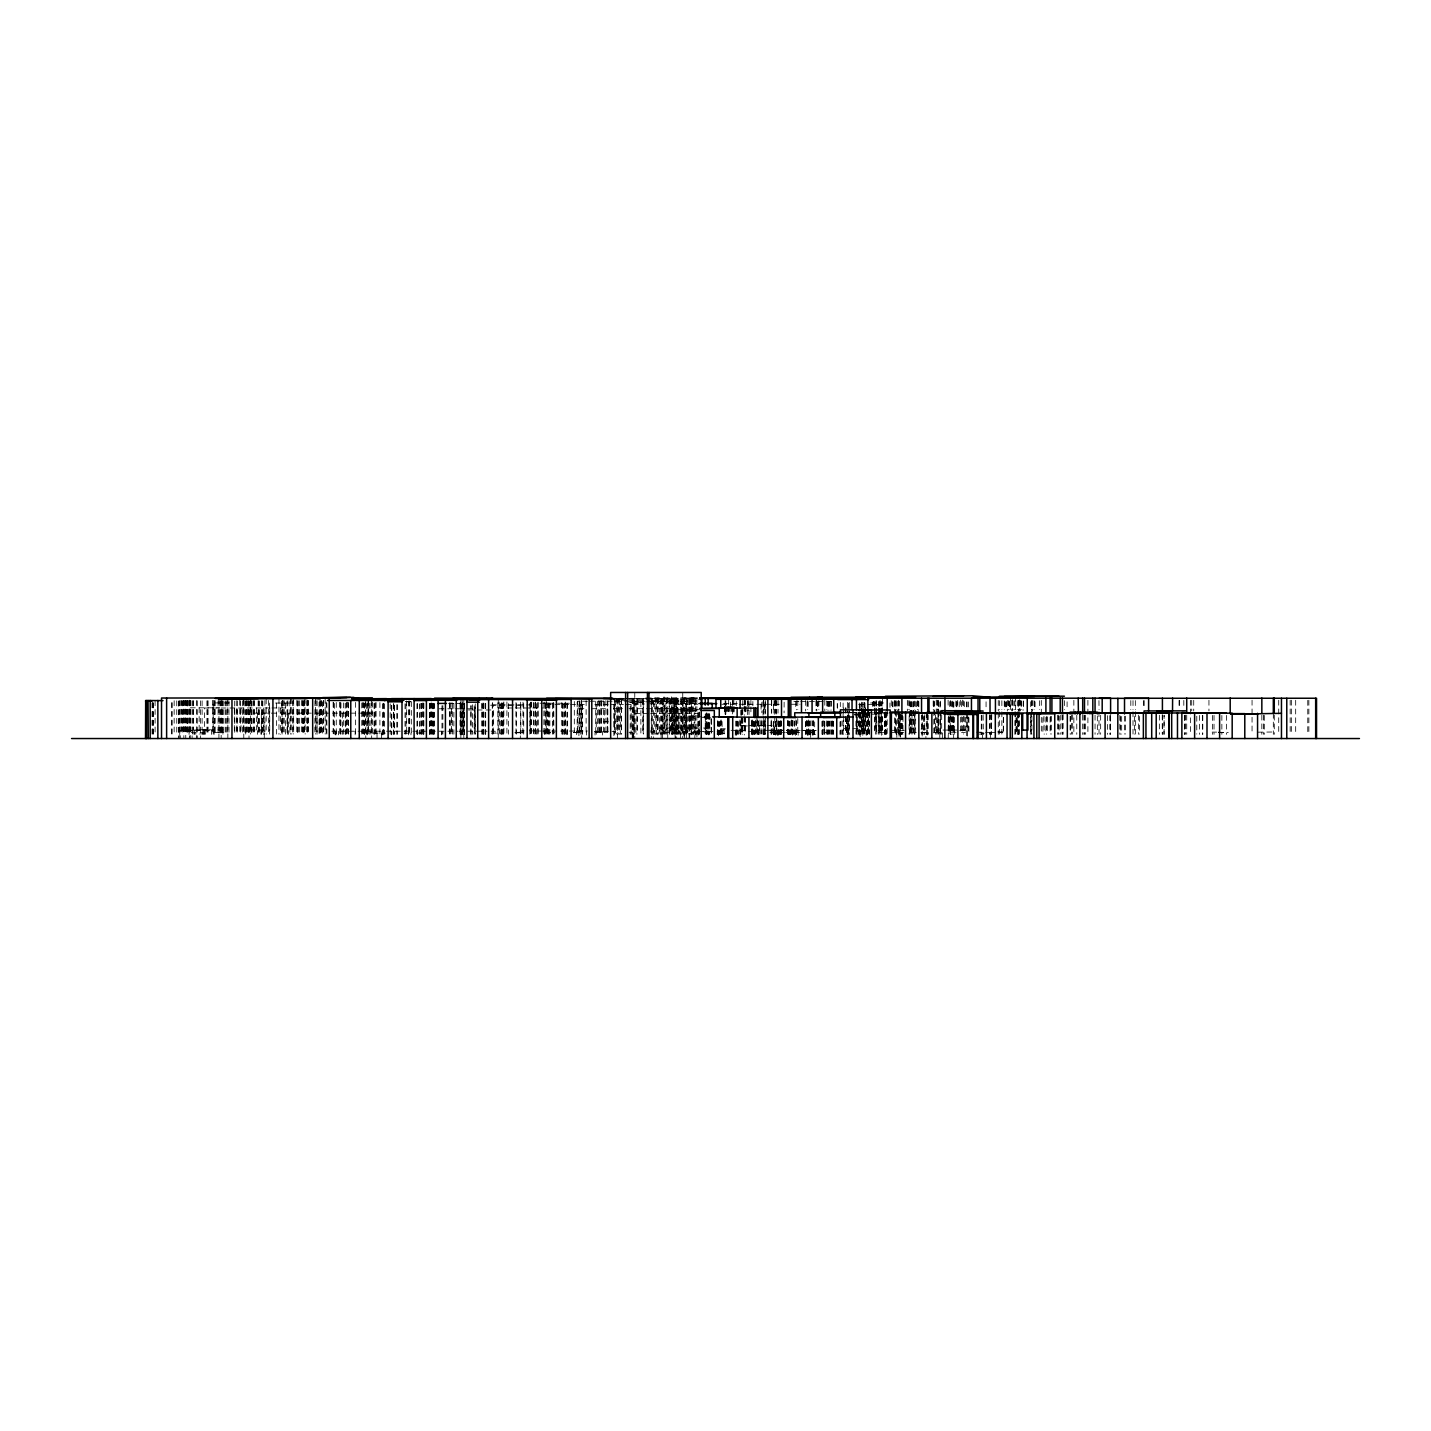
<?xml version="1.0" encoding="UTF-8"?>
<svg xmlns="http://www.w3.org/2000/svg" width="1431" height="1431" viewBox="0 0 1431 1431"><rect width="100%" height="100%" fill="white"/><g stroke="black" fill="none" stroke-linecap="round" stroke-linejoin="round"><path stroke-width="0.75" stroke-dasharray="5 3.75" d="M645.721 697.97L698.113 697.773M610.661 698.31L622.431 698.31M630.391 698.31L634.774 698.31M697.809 698.06L681.782 698.06L681.782 734.282M627.851 698.543L617.906 698.543L617.816 734.353M629.765 698.489L701.548 698.561M612.504 698.704L623.594 698.704M625.651 698.704L673.375 698.686M622.879 699.204L612.647 699.204L626.42 699.312M628.656 699.222L700.296 699.419M627.404 700.671L614.149 700.671L614.275 734.085M629.586 700.671L649.298 700.671M651.481 700.671L664.628 700.671L664.628 734.121M647.706 700.993L697.147 700.993M587.622 701.226L577.48 701.226L577.48 734.157M589.644 701.226L644.701 701.226M651.051 701.226L674.716 701.226M405.456 701.566L412.003 701.566M405.849 701.816L410.786 701.816M643.485 701.798L630.212 701.798L630.212 734.228M645.703 701.798L689.134 701.727M793.883 701.619L800.018 701.619M800.716 701.619L830.946 701.619M629.479 702.478L644.844 702.478M229.461 702.925L213.183 702.925L213.183 734.157M275.575 703.068L293.194 703.068M648.78 703.015L677.614 703.015M870.567 702.961L883.517 702.961M540.024 703.229L569.323 703.229M680.637 703.372L699.294 703.372M448.529 703.426L454.79 703.426M455.827 703.426L464.413 703.426L464.628 734.3M691.638 703.623L699.312 703.623M723.567 703.641L737.967 703.641M633.861 703.98L644.505 703.98M650.497 703.98L665.844 703.98M676.684 704.267L698.006 704.267M721.725 704.267L754.638 704.267M756.838 704.267L781.863 704.267M791.11 704.267L800.018 704.267M546.284 704.446L569.359 704.446M570.558 704.446L586.352 704.446M594.849 704.446L608.103 704.446M610.304 704.446L623.469 704.446M625.651 704.446L636.92 704.446M858.654 704.589L865.898 704.589M867.955 704.589L882.372 704.589M531.527 704.911L493.212 704.911L493.212 734.336M490.511 705.197L520.812 705.197M190.269 707.808L219.676 707.808M269.797 707.951L204.508 708.023L204.508 734.192M271.962 707.951L287.076 707.951M498.238 707.987L513.139 707.987M515.267 707.987L547.429 707.987L547.429 734.175M578.893 708.703L587.497 708.703M591.79 708.703L607.853 708.703M613.523 708.703L622.61 708.703M628.96 708.703L698.274 708.703M439.013 708.792L453.752 708.792M455.434 708.792L464.628 708.792M467.239 708.792L474.734 708.792L474.734 734.157M701.351 709.704L667.132 709.704L667.132 734.103M682.748 710.491L697.952 710.491M841.875 712.298L847.957 712.298L847.957 738.539M841.875 712.566L870.12 712.62M873.661 712.62L886.451 712.62M841.625 712.745L888.007 712.835M253.842 713.139L374.028 713.139M648.654 713.55L632.144 713.55L632.144 734.389M650.711 713.55L700.331 713.55M874.234 713.729L888.007 713.729M854.057 714.194L876.505 714.194M854.504 714.928L869.887 714.928M689.742 716.734L701.87 716.734M704.374 716.734L710.635 716.734M703.802 716.877L710.384 716.877M701.655 717.325L710.599 717.325M704.374 717.754L710.635 717.754M603.417 721.779L611.806 721.779M613.613 721.779L617.816 721.779M740.131 725.392L766.283 725.392M767.105 725.392L772.883 725.392L772.883 734.157M742.439 725.946L757.16 725.946M659.691 728.021L711.171 728.021M857.974 728.647L842.144 728.647L842.144 734.586M704.535 728.916L712.531 728.916M725.481 728.916L718.595 728.916L718.595 738.539M921.117 729.059L927.395 729.059M200.447 729.828L222.932 729.828L222.932 734.192M960.344 729.774L967.374 729.774M185.744 730.025L207.173 730.025L207.173 734.282M768.662 730.204L784.921 730.204M786.674 730.204L792.202 730.204M934.246 730.06L958.537 730.06M718.595 730.311L724.158 730.311M731.044 730.329L747.715 730.347M768.197 730.365L751.919 730.239L751.919 734.425M769.932 730.311L784.188 730.257M786.406 730.4L816.332 730.4M859.512 730.329L867.061 730.329M890.565 730.311L907.755 730.311M959.664 730.472L967.41 730.472M801.825 730.561L815.545 730.525L815.545 734.55M524.14 730.865L520.329 730.865L520.329 738.539M529.917 730.865L542.26 731.062M543.047 731.062L587.372 731.026M650.246 731.044L698.793 731.044M331.813 731.205L355.854 731.205M358.054 731.205L382.81 731.205L382.81 734.872M386.495 731.205L410.983 731.205L410.983 734.872M412.861 731.205L457.741 731.205M458.922 731.205L487.095 731.205M491.101 731.205L495.108 731.205L495.108 734.872M748.502 731.366L756.838 731.366M594.437 731.545L615.062 731.545L615.062 735.033M703.963 731.527L695.734 731.527L695.734 735.033M708.864 731.438L712.942 731.438M717.128 731.474L721.403 731.474L721.403 734.997M692.819 731.992L700.564 732.028M703.963 731.939L709.579 731.939M791.236 731.974L798.874 731.974M805.242 731.903L812.701 731.903M997.693 731.921L1003.113 731.921M518.773 732.278L526.715 732.278M596.316 732.278L607.12 732.243M629.032 732.243L632.395 732.243M650.783 732.243L654.146 732.243M673.983 732.189L695.162 732.296M754.191 732.207L762.526 732.207M769.824 732.243L780.646 732.207M787.086 732.117L794.795 732.046M808.587 732.046L816.207 732.082M951.132 732.261L959.557 732.261M976.604 732.189L982.489 732.189L982.489 738.539M1212.164 732.117L1216.618 732.117M1218.407 732.117L1223.809 732.475M1258.064 732.171L1272.374 732.01M213.452 732.422L221.089 732.422M361.954 732.368L371.666 732.368M515.035 732.368L520.329 732.368M545.748 732.386L554.87 732.404M573.598 732.404L581.702 732.404M664.914 732.386L675.629 732.386M786.191 732.547L789.751 732.547M792.327 732.6L800.662 732.583M809.696 732.583L817.781 732.583M824.149 732.583L833.432 732.583M878.849 732.439L887.345 732.439M892.014 732.529L903.748 732.457M912.567 732.493L916.287 732.493M921.099 732.457L925.911 732.457L925.911 738.539M961.525 732.368L965.442 732.368M979.931 732.404L982.489 732.404M985.476 732.583L993.901 732.583M998.427 732.493L1002.952 732.493M1218.407 732.475L1228.263 732.475M191.307 732.6L203.882 732.6M218.746 732.726L226.867 732.726M515.035 732.779L520.329 732.779M573.598 732.6L578.893 732.6M658.117 732.851L665.809 732.851M682.766 732.887L675.074 732.887L675.074 738.539M773.581 732.69L785.208 732.618M787.801 732.654L799.679 732.618M806.136 732.6L814.221 732.6M921.099 732.618L929.631 732.618M933.924 732.618L942.349 732.618L942.349 738.539M990.002 732.618L1002.344 732.493M373.151 733.03L385.297 733.137M404.24 733.191L412.504 733.191M416.332 733.012L424.757 733.048M491.352 733.137L500.206 733.137M660.496 733.012L668.188 733.012M672.695 733.066L680.387 733.066M717.235 733.119L724.641 733.119M948.234 733.048L950.774 733.048M981.791 733.262L984.152 733.262M720.848 733.495L724.301 733.495M204.937 733.87L192.398 733.87L192.398 730.347M717.02 734.067L724.444 734.067L724.444 733.119M979.412 734.085L983.097 734.085M1308.864 700.26L1308.864 734.3M1307.773 700.367L1307.773 734.3M1295.681 700.26L1295.681 734.3M1291.334 700.206L1291.334 734.282M1290.172 700.206L1290.172 734.282M1278.724 700.206L1278.724 734.282M1274.27 715.142L1274.27 734.3M1273.322 713.318L1273.322 734.336M1264.288 715.411L1264.288 734.336M1263.501 715.106L1263.501 734.282M1261.838 715.106L1261.838 734.282M1252.053 700.206L1252.053 715.106M1252.053 717.235L1252.053 734.282M1226.582 715.393L1226.582 734.336M1221.859 715.428L1221.859 734.336M1214.025 715.393L1214.025 734.336M1212.379 715.428L1212.379 734.336M1208.945 700.26L1208.945 710.903M1202.773 715.446L1202.773 734.353M1202.38 715.428L1202.38 734.336M1199.625 715.428L1199.625 734.336M1196.781 716.233L1196.781 734.085M1193.722 700.296L1193.722 710.921M1191.719 700.296L1191.719 710.921M1190.574 700.296L1190.574 734.3M1186.728 715.142L1186.728 734.3M1185.548 715.089L1185.548 734.282M1184.725 715.178L1184.725 734.3M1184.51 715.446L1184.51 734.353M1183.813 700.403L1183.813 708.882M1179.609 700.403L1179.609 708.882M1179.072 700.403L1179.072 708.882M1162.419 715.178L1162.419 734.3M1162.24 714.641L1162.24 734.192M1159.36 715.178L1159.36 734.3M1144.174 700.582L1144.174 707.272M1143.602 700.582L1143.602 707.272M1139.344 716.466L1139.344 734.139M1138.665 715.106L1138.665 734.282M1135.338 700.582L1135.338 709.508M1135.338 711.744L1135.338 734.085M1134.568 716.466L1134.568 734.139M1133.012 700.582L1133.012 709.508M1133.012 711.744L1133.012 734.085M1130.812 700.582L1130.812 709.508M1125.482 716.216L1125.482 734.085M1124.516 716.216L1124.516 734.085M1121.671 716.466L1121.671 734.139M1120.473 716.466L1120.473 734.139M1119.847 715.411L1119.847 734.336M1110.599 716.216L1110.599 734.085M1110.277 715.214L1110.277 734.3M1109.901 715.661L1109.901 734.389M1107.505 715.661L1107.505 734.389M1100.654 715.214L1100.654 734.3M1098.954 700.582L1099.044 709.508M1098.954 711.744L1099.044 734.085M1097.344 715.947L1097.344 734.443M1095.055 715.178L1095.055 734.3M1087.9 700.314L1087.9 734.3M1085.61 715.178L1085.61 734.3M1084.501 715.142L1084.501 734.3M1083.965 715.178L1083.965 734.3M1082.695 715.142L1082.712 734.443M1076.774 715.178L1076.774 734.3M1073.858 700.314L1073.858 734.3M1072.678 714.57L1072.678 734.192M1071.622 714.57L1071.622 734.192M1070.656 716.376L1070.656 734.121M1070.12 716.269L1070.12 734.085M1067.097 701.798L1067.097 710.438M1064.414 700.635L1064.414 709.561M1063.126 714.57L1063.126 734.192M1062.464 715.232L1062.464 734.3M1062.035 714.57L1062.035 734.192M1060.228 715.16L1060.228 734.3M1059.083 716.341L1059.083 734.103M1058.421 715.16L1058.421 734.3M1057.42 715.232L1057.42 734.3M1051.535 716.341L1051.535 734.103M1050.587 716.269L1050.587 734.085M1050.104 717.271L1050.104 734.3M1047.331 716.931L1047.331 734.228M1046.723 716.305L1046.651 734.264M1045.9 717.289L1045.846 734.3M1043.95 716.376L1044.183 734.3M1042.895 717.629L1042.895 734.371M1041.303 700.385L1041.303 715.232M1041.303 717.342L1041.339 734.353M1039.657 700.689L1039.657 709.597M1035.024 701.798L1035.024 710.438M1034.667 701.655L1034.667 710.331M1034.041 700.635L1034.041 709.561M1032.234 700.457L1032.234 711.028M1031.876 700.796L1031.876 714.123M1031.876 716.341L1031.876 734.103M1031.375 700.743L1031.375 709.633M1031.375 711.851L1031.375 734.103M1030.714 701.745L1030.714 710.402M1030.714 712.566L1030.714 734.21M1030.445 717.629L1030.445 734.371M1023.38 701.727L1023.38 710.384M1023.254 700.796L1023.058 710.438M1021.448 700.743L1021.448 709.633M1021.036 701.727L1021.269 710.438M1020.482 700.296L1020.482 710.921M1019.695 699.58L1019.641 711.028M1019.444 700.796L1019.444 709.669M1019.444 711.887L1019.283 734.192M1018.783 700.296L1018.783 710.921M1018.783 713.032L1018.783 734.3M1018.371 700.618L1018.371 711.1M1018.371 711.94L1018.425 734.425M1018.21 701.905L1018.21 710.527M1018.21 712.692L1018.21 734.228M1017.674 716.77L1017.566 734.282M1017.262 700.618L1017.262 709.543M1017.262 711.779L1017.262 734.085M1016.314 717.629L1016.314 734.371M1016.01 717.933L1016.01 734.425M1015.509 696.342L1015.509 709.669M1015.509 711.887L1015.509 734.103M1014.901 700.743L1014.901 709.633M1014.901 711.851L1014.865 734.425M1013.953 700.868L1013.953 709.74M1012.719 700.689L1012.737 709.633M1012.433 699.562L1012.486 710.921M1011.717 700.296L1011.717 710.921M1010.572 696.164L1010.572 709.543M1010.089 701.727L1010.089 710.384M1009.588 701.745L1009.588 710.402M1009.052 700.868L1009.052 709.74M1008.569 700.689L1008.569 709.597M1007.335 700.403L1007.317 711.028M1006.762 701.745L1006.762 710.402M1006.172 701.655L1006.172 710.331M1005.474 701.905L1005.474 710.527M1004.401 701.745L1004.401 710.402M1004.258 700.868L1004.258 709.74M1003.435 717.217L1003.435 734.282M1003.292 717.575L1003.292 734.353M1001.861 700.689L1001.861 709.597M1001.861 711.815L1001.861 734.085M999.41 700.689L999.41 709.597M999.41 711.815L999.41 734.085M998.266 700.457L998.266 711.028M998.266 713.157L998.283 734.353M991.755 714.731L991.486 734.228M991.254 714.749L991.254 734.228L991.093 715.196M990.61 732.618L990.61 738.539M990.109 714.677L990.019 734.3M989.68 714.838L989.68 734.228M986.066 701.78L986.066 710.438M983.115 715.25L983.347 734.389M981.827 715.464L981.827 734.353M981.272 715.232L981.272 734.3M968.93 717.718L968.93 734.389M968.483 701.905L968.483 708.381M968.483 717.003L968.393 734.264M967.374 713.55L967.374 738.539M967.123 701.905L967.123 708.381M967.123 717.003L967.088 734.282M966.64 701.87L966.64 708.345M966.569 713.246L966.694 738.539M965.424 717.253L965.424 734.282M964.297 701.655L964.279 708.345M964.297 716.842L964.279 734.228M963.6 700.779L963.6 707.433M963.6 716.323L963.6 734.103M962.526 700.117L962.526 708.667M962.526 717.199L962.526 734.282M961.668 701.655L961.668 708.166M961.668 716.842L961.668 734.21M960.648 700.153L960.648 708.685M960.648 717.217L960.648 734.282M959.235 701.762L959.235 708.256M957.661 700.367L957.661 708.846M956.91 701.762L956.91 708.256M956.319 701.762L956.319 708.256M955.908 700.922L955.908 707.558M954.566 717.36L954.566 734.318M954.244 730.06L954.244 734.3M953.833 702.174L953.833 708.595M953.654 716.681L953.672 738.539M953.368 717.718L953.368 734.389M953.189 701.87L953.189 708.345M953.189 716.967L953.189 734.228M952.992 702.174L952.992 708.595M952.992 717.164L952.992 734.264M952.42 701.118L952.42 707.719M952.42 716.537L952.42 734.139M952.098 717.45L952.098 734.336M951.293 701.673L951.293 708.184M951.4 716.681L951.257 734.3M950.792 700.922L950.846 708.345M950.792 716.412L950.846 734.228M950.542 730.06L950.542 734.3M950.256 700.761L950.256 707.433M950.166 714.015L950.256 734.103M949.808 701.673L949.808 708.184M949.808 716.859L950.005 734.336M949.468 717.521L949.468 734.336M948.95 717.45L948.95 734.336M948.574 716.233L948.574 734.085M948.109 700.153L948.109 708.685M948.216 717.164L948.234 738.539M941.687 714.659L941.687 734.21M940.471 714.659L940.471 734.21M940.364 701.118L940.453 708.595M940.453 710.742L940.292 734.336M940.095 702.174L940.095 708.595M940.095 710.742L940.095 734.264M939.809 732.618L939.809 738.539M938.879 701.709L938.825 734.3M938.629 701.118L938.629 709.919M938.629 712.119L938.629 734.139M938.199 700.224L938.199 734.282M937.985 700.779L937.985 709.669M937.985 711.887L937.985 734.103M937.198 700.224L937.198 734.282M936.822 730.06L936.822 734.3M936.232 700.117L936.232 734.282M935.534 714.659L935.534 734.21M934.55 701.118L934.604 734.264M933.835 701.762L933.835 734.21M933.495 701.118L933.495 709.919M933.191 700.779L933.191 709.669M927.986 714.695L928.147 734.3M927.825 715.196L927.825 734.3M927.395 712.495L927.395 738.539M926.912 714.82L926.912 734.228M926.34 712.495L926.34 734.747M924.73 714.713L924.73 734.21M924.551 716.537L924.551 734.139M923.478 716.537L923.478 734.139M922.78 715.017L922.78 734.264M922.172 713.568L922.172 738.539M921.546 715.196L921.546 734.3M918.827 701.745L918.827 710.402M918.273 701.118L918.362 710.384M917.915 701.118L917.915 709.919M917.7 700.707L917.7 709.615M916.681 701.745L916.681 710.402M915.661 701.494L915.661 734.192M914.856 715.536L914.856 734.353M914.445 701.118L914.445 709.919M914.445 712.119L914.445 734.139M913.765 701.494L913.783 734.228M913.336 701.87L913.336 734.228M912.763 701.834L912.799 734.389M911.994 715.536L911.994 734.353M911.529 701.727L911.529 734.21M911.01 701.691L911.01 734.21M910.921 701.87L910.671 734.264L910.635 715.536M910.044 701.762L910.044 734.21M909.705 700.707L909.705 709.615M909.705 711.833L909.705 734.103M909.168 715.643L909.061 734.389M908.274 700.707L908.274 709.615M907.343 700.331L907.343 710.939M902.979 716.537L902.979 734.139M902.156 714.713L902.156 734.21M901.995 714.731L901.906 734.425M901.226 714.838L901.226 734.228M900.886 714.57L901.047 734.264M900.582 714.713L900.546 738.539M900.385 716.537L900.385 734.139M900.135 713.729L900.135 738.539M899.759 715.16L899.759 734.3M899.616 701.118L899.616 709.919M899.616 712.119L899.616 734.139M899.044 713.729L899.044 738.539M898.686 700.26L898.686 734.3M898.435 701.118L898.435 709.919M898.435 712.119L898.435 734.139M897.309 701.118L897.38 734.21M896.826 732.386L896.826 738.539M896.45 730.311L896.45 734.425M896.164 700.707L896.164 709.615M896.164 711.833L896.164 734.103M895.895 701.87L895.895 734.228M895.43 700.707L895.305 734.228M894.572 700.349L894.572 734.3M894.339 701.494L894.339 710.205M893.051 701.87L892.837 710.509M892.586 701.727L892.586 710.402M891.28 700.707L891.28 707.379M889.957 702.961L889.957 707.415M887.184 710.957L887.184 734.3M886.344 712.388L886.451 734.407M885.825 712.817L885.825 734.264M885.413 711.851L885.413 734.103M885.181 712.119L885.181 734.139M884.823 712.817L884.823 734.264M884.483 712.656L884.483 734.228M882.372 698.918L882.372 734.3M882.033 701.87L882.033 706.181M882.033 708.345L882.033 734.228M881.46 712.817L881.46 738.539M881.424 701.458L881.424 705.823M881.424 708.005L881.424 734.192M880.369 701.727L880.369 706.073M880.369 708.238L880.369 734.21M880.029 700.349L880.029 734.3M879.85 712.817L879.85 734.264M879.51 701.87L879.51 706.199M879.51 708.345L879.51 734.228M879.206 701.87L879.206 706.181M879.206 708.345L879.206 734.228M878.67 701.458L878.741 706.073M878.67 708.005L878.741 734.21M878.419 712.817L878.419 734.264M876.774 712.173L876.774 734.157M876.398 701.727L876.38 706.073M876.398 708.238L876.38 734.21M876.166 700.349L876.166 734.3M875.378 714.194L875.361 734.246M875.021 701.458L875.021 705.859M875.021 708.005L875.021 734.192M874.788 701.87L874.788 706.199M874.788 708.345L874.788 734.228M874.144 701.888L874.144 706.199M873.518 701.458L873.518 705.823M873.232 701.458L873.304 705.859M872.391 702.102L872.391 706.395M869.332 712.566L869.332 734.21M869.172 712.173L869.154 734.21M868.706 710.957L868.706 734.3L868.563 710.885M867.884 710.957L867.884 734.3M867.58 712.835L867.58 734.264M867.401 711.851L867.311 734.192M866.936 712.37L867.061 738.539M866.149 712.835L866.238 738.539M865.505 708.005L865.505 734.192M865.129 708.005L865.129 734.192M864.968 703.032L864.968 734.103M864.252 702.46L864.252 734.3M863.966 702.371L863.966 734.282M863.823 714.194L863.823 734.121M863.197 708.148L863.197 734.21M862.786 712.835L862.786 738.539M862.517 702.371L862.517 734.282M861.981 708.005L861.981 734.192M861.605 702.192L861.605 706.467M861.605 708.595L861.605 734.264M860.943 703.676L860.943 710.205M860.943 712.388L861.176 734.264M860.818 712.566L860.818 734.246M860.568 712.853L860.568 734.246M860.174 714.194L860.174 738.539M859.727 704.589L859.727 734.3M859.459 712.62L859.512 738.539M859.351 702.961L859.208 734.192M858.815 712.173L858.815 734.157M857.938 712.37L857.974 738.539M857.312 717.575L857.312 734.353M856.454 712.262L856.454 734.175L856.364 712.244M855.953 712.388L855.953 734.192M849.263 702.46L849.263 713.085M849.263 715.196L849.263 734.3M849.12 707.916L849.12 734.175M848.637 703.14L848.637 734.121M848.172 728.647L848.172 734.586M847.689 719.274L847.689 738.539M847.42 702.371L847.42 713.014M847.42 715.142L847.42 734.282M847.116 707.916L847.116 734.175M846.741 718.63L846.633 734.246L846.419 719.221M845.757 707.844L845.918 734.353M845.363 707.934L845.363 734.175M843.771 707.916L843.646 734.21M843.109 703.032L843.109 734.103M841.947 721.045L841.947 734.175M840.319 702.371L840.319 706.628M840.391 721.278L840.319 734.282M840.015 721.779L840.015 734.353M837.6 703.909L837.6 708.238M837.242 703.462L837.242 707.844M833.54 721.421L833.54 734.264M833.092 721.17L833.092 734.21M832.287 720.848L832.287 734.121M831.983 721.886L831.983 734.389M831.411 701.279L831.411 710.044M831.411 721.009L831.411 734.157M830.731 701.333L830.731 710.098M830.731 721.045L830.731 734.175M829.622 701.566L829.622 710.277M829.622 721.152L829.622 734.192M828.907 701.333L828.853 710.313M828.907 721.045L828.853 734.21M828.263 701.566L828.263 710.277M828.263 721.152L828.263 734.192M827.404 701.333L827.404 710.098M827.404 721.045L827.404 734.175M827.19 721.779L827.19 734.353M826.76 700.94L826.76 709.776M826.76 720.848L826.76 734.121M824.793 700.242L824.793 710.885M824.793 721.528L824.793 734.282M824.22 734.192L824.22 721.099L824.202 734.175M823.219 720.705L823.111 734.336M822.628 721.063L822.628 734.175M822.342 721.17L822.342 734.282M821.966 721.367L821.966 734.246M818.872 700.653L818.872 709.561M818.049 701.619L818.049 710.313M817.477 701.619L817.477 710.295M816.779 700.439L816.779 711.028M816.368 700.653L816.368 709.561M815.938 700.904L816.01 710.313M814.668 721.886L814.668 734.389M814.436 730.4L814.436 734.479M814.185 730.525L814.185 734.532M813.577 721.117L813.506 738.539M813.291 720.705L813.255 734.21M812.915 720.866L812.915 734.121M812.862 730.4L812.719 738.539M812.003 720.705L812.075 734.175M810.662 732.439L810.662 738.539M810.429 720.848L810.429 734.121M809.624 720.866L809.696 738.539M809.535 730.561L809.535 734.55M808.891 721.367L808.891 738.539M808.658 719.9L808.658 734.407M808.104 701.619L808.104 710.295M808.104 721.17L807.96 738.539M807.71 700.653L807.71 709.561M807.71 720.705L807.71 734.085M807.424 730.4L807.424 738.539M807.048 701.619L807.048 710.295M807.048 721.17L807.048 734.192M806.476 720.294L806.476 734.497M805.778 721.707L805.778 734.336M805.671 700.439L805.671 711.028M805.671 721.618L805.671 734.318M798.158 730.221L798.158 738.539M797.783 700.653L797.783 709.561M797.783 718.487L797.783 734.085M796.512 700.653L796.602 709.83M796.512 720.705L796.512 738.539M796.369 730.293L796.369 734.461M795.725 701.53L795.725 710.241M795.869 719.9L795.869 734.407M795.511 730.4L795.511 738.539M794.742 721.367L794.742 734.246M794.08 720.83L794.08 734.121M793.686 730.4L793.686 734.479M792.792 720.294L792.792 734.497M792.488 721.403L792.327 738.539M792.219 720.705L792.291 734.192M791.915 721.117L791.915 734.192M791.289 719.9L791.289 734.407M791.057 720.866L790.824 738.539M790.216 730.4L790.216 734.479M789.787 721.439L789.876 734.479M789.483 730.257L789.483 734.407M789.197 721.117L789.197 734.192M788.624 730.4L788.624 734.479M788.266 721.117L788.427 734.3M787.998 720.294L787.998 734.497M787.622 720.705L787.765 734.264M784.134 702.174L784.081 712.871M781.505 721.117L781.505 734.192M781.004 720.705L781.04 734.389M780.825 721.439L780.825 734.264M780.432 721.117L780.432 734.192M780.289 720.866L780.289 734.121M779.752 721.439L779.68 734.389M779.233 721.439L779.233 734.264M778.732 720.705L778.786 734.264M778.5 721.403L778.5 734.264M777.999 700.439L777.999 713.139M777.999 721.618L778.124 738.539M777.248 730.257L777.301 738.539M776.979 719.9L776.979 734.407M776.568 700.635L776.568 714.015M776.568 716.251L776.586 734.264M775.96 700.439L775.96 713.139M775.96 721.618L775.96 734.318M775.602 700.439L775.602 713.139M775.387 721.439L775.566 738.539M774.833 700.635L774.743 734.121M774.582 730.311L774.582 734.425M774.153 730.204L774.153 734.389L773.903 721.618M774.064 700.439L773.903 713.139M773.599 704.267L773.599 712.835M773.599 721.403L773.599 734.264M773.438 721.868L773.438 734.371M771.703 700.439L771.703 713.139M771.703 721.618L771.703 734.318M771.363 700.439L771.363 713.139M771.255 719.972L771.327 734.425M771.112 721.492L771.112 734.282M765.513 700.6L765.513 713.997M765.513 716.233L765.513 734.085M765.102 702.174L765.102 712.871M765.102 721.439L765.102 734.264M764.87 704.267L764.87 712.835M764.87 721.403L764.87 734.264M764.369 730.311L764.369 734.461M764.011 704.267L764.011 712.835M764.243 719.972L764.243 734.425M763.76 700.635L763.975 714.194M763.76 716.251L763.921 734.264M763.421 700.439L763.421 713.139M763.421 721.618L763.421 734.318M763.045 701.494L763.045 718.934M763.045 721.117L763.045 734.461M761.864 702.138L761.864 712.835M761.829 719.972L761.829 734.425M761.059 704.267L761.059 712.835M761.059 721.403L761.059 734.264M759.986 719.972L759.986 734.425M759.396 725.392L759.396 734.157M758.824 730.239L758.824 734.425M758.43 720.866L758.43 738.539M758.305 721.439L758.305 734.264M757.983 721.063L757.983 734.157M757.482 730.311L757.482 734.461M757.267 719.882L757.267 734.389M756.927 718.076L756.838 734.962M756.069 721.618L756.069 734.318M755.496 720.133L755.496 734.461M754.727 721.868L754.727 734.371M754.28 721.707L754.191 734.443M753.887 721.188L753.887 734.21M753.028 721.117L753.028 734.192M752.867 701.476L752.867 705.841M752.867 721.099L752.742 738.539M752.456 719.972L752.545 734.962M751.615 720.133L751.615 734.461M751.347 721.135L751.347 734.192M750.899 700.439L750.899 704.678M750.899 706.789L750.899 715.267M749.021 701.458L749.021 714.534M748.109 699.365L748.109 703.712M748.109 705.894L748.109 714.606M747.662 700.922L747.662 716.412M746.07 706.413L746.07 714.981M745.336 700.439L745.336 704.678M745.336 706.789L745.336 715.267M745.336 717.378L745.336 734.318M744.871 700.439L744.871 704.678M744.871 706.789L744.871 715.267M744.871 717.378L744.871 734.318M744.263 700.439L744.263 704.678M744.209 705.894L744.263 715.267M744.209 716.77L744.281 734.944M742.761 700.6L742.761 734.085M742.439 725.392L742.439 734.353M742.134 709.776L742.152 734.479M741.473 710.992L741.473 715.232M741.473 717.36L741.473 734.3M741.312 709.526L741.043 734.264M740.864 710.241L740.864 718.952M740.864 721.135L740.811 734.479M740.131 721.063L740.238 734.3M739.916 719.882L739.916 734.389M738.128 721.85L738.128 734.371M737.967 721.099L737.967 734.192M737.144 721.188L736.983 734.264M736.589 730.329L736.589 738.539M736.285 701.476L736.285 705.841M736.285 721.099L736.357 734.353M735.82 721.117L735.82 734.192M735.266 730.311L735.266 738.539M734.014 706.467L734.014 712.888M733.835 698.364L733.835 713.997M732.887 700.439L732.887 704.678M732.761 706.467L732.887 713.139M732.368 700.6L732.368 713.997M731.813 706.467L731.813 712.888M730.937 706.467L730.937 712.888M730.597 702.102L730.597 708.524M729.434 706.413L729.416 712.888M728.683 700.188L728.683 704.446M728.683 706.574L728.683 712.978M728.146 706.467L728.146 712.888M727.073 706.467L727.073 712.888M726.859 706.467L726.859 712.888M725.839 700.922L725.839 714.194M725.499 701.476L725.499 714.57M725.141 700.439L725.07 714.552M724.819 706.413L724.819 712.835M724.515 706.467L724.515 712.888M724.175 728.916L724.175 734.693M722.977 728.916L722.977 734.693M722.083 721.6L722.19 734.3M721.063 719.829L721.063 734.389M720.938 720.687L720.777 734.282M720.759 721.135L720.741 734.246M719.274 721.367L719.525 734.693M719.006 721.618L719.06 734.353M718.147 721.618L718.147 734.318M717.825 720.741L717.825 734.103M717.414 721.099L717.289 734.318M711.618 718.917L711.618 734.192M711.44 719.489L711.511 734.693M710.974 718.416L711.171 734.336M709.74 714.552L709.74 734.192M709.508 713.944L709.508 734.067M709.096 713.55L708.864 734.997M708.434 714.069L708.434 734.103M708.148 714.069L708.148 734.103M707.862 713.139L707.862 734.318M707.021 714.069L707.021 734.103M706.485 712.817L706.485 734.264M706.413 714.552L706.413 734.192M706.055 713.139L706.055 734.318M705.322 716.734L705.322 734.192M705.25 714.069L705.25 734.103M699.294 712.173L699.365 734.264M699.169 712.048L699.169 734.121M698.543 728.916L698.543 734.693M698.113 712.799L698.346 735.033M697.952 712.656L698.006 734.264M696.933 732.028L696.933 738.539M696.861 697.773L696.861 734.264M695.609 697.917L695.609 734.264M694.84 700.439L694.84 738.539M694.089 713.55L694.089 734.389M693.677 698.06L693.677 734.282M692.21 698.06L692.21 734.282M691.924 697.773L691.942 734.389M691.638 703.372L691.638 738.539M691.262 731.044L691.262 734.801M691.012 697.809L691.012 734.264M690.475 698.561L690.475 734.103M689.742 699.419L689.742 738.539M689.331 698.489L689.348 734.336M689.134 698.292L689.098 738.539M688.096 698.525L688.096 734.103M687.488 731.044L687.488 732.261M687.113 699.419L687.113 734.192M686.612 701.727L686.612 734.264M686.325 697.97L686.325 738.539M685.771 703.372L685.771 734.157M685.431 708.47L685.431 734.103M684.769 713.55L684.769 734.389M684.447 698.292L684.447 738.539M683.929 731.044L683.929 738.539M683.678 698.525L683.768 734.103M683.016 704.267L683.016 734.264M682.748 692.461L682.748 738.539M682.068 699.419L682.068 734.192M681.46 698.561L681.514 734.336M680.637 698.561L680.637 734.157M680.387 732.887L680.387 738.539M679.761 713.55L679.761 734.389M678.741 699.419L678.741 734.192M678.383 713.55L678.383 734.389M677.614 698.561L677.614 734.103M677.453 698.561L677.435 734.192M676.684 701.798L676.684 738.539M676.469 698.453L676.38 734.282M676.112 697.97L676.112 734.282M675.521 701.727L675.629 738.539M675.253 699.33L675.253 734.192M674.806 699.33L674.806 734.192M674.395 703.015L674.395 734.103M674.108 701.798L673.983 734.801M673.375 698.561L673.375 734.121M673.017 703.015L673.017 734.103M672.516 698.453L672.516 734.085M672.391 713.55L672.391 734.389M671.604 698.561L671.604 734.103M671.336 696.843L671.443 734.228M671.157 699.33L671.157 734.192M670.549 699.33L670.549 734.192M669.511 697.97L669.511 734.282M669.297 701.727L669.297 734.21M667.812 697.773L667.74 738.539M666.47 698.561L666.47 734.103M665.844 703.015L665.844 734.228M664.968 708.703L664.968 734.282M664.038 696.843L663.859 734.389M663.054 701.834L663.054 734.228M662.803 699.33L662.803 734.192M662.428 698.561L662.428 738.539M662.07 698.686L662.07 734.121M661.14 698.561L661.14 738.539M660.997 698.453L660.872 734.801M659.709 708.703L659.691 734.336M658.153 697.97L658.153 734.282M657.491 698.489L657.491 734.103M657.187 697.97L657.187 734.282M656.4 703.98L656.4 734.228M655.809 697.97L655.809 734.282M654.754 703.98L654.754 734.228M653.341 701.727L653.341 738.539M653.073 731.044L653.073 734.801M652.357 698.453L652.357 734.103M651.463 697.97L651.463 734.282M651.284 701.226L651.284 738.539M643.503 698.489L643.503 734.103M643.217 702.478L643.217 734.3M642.68 699.33L642.68 734.192M640.873 701.798L640.873 734.228M637.564 699.222L637.564 734.192M636.884 698.453L636.92 734.282M635.919 701.226L635.919 734.157M634.774 692.461L634.774 738.539M634.201 698.489L634.201 734.103M633.861 702.478L633.861 734.228M633.468 698.686L633.468 738.539M632.967 698.686L632.967 738.539M632.234 698.704L632.234 738.539M631.107 704.446L631.107 734.282M621.573 698.686L621.573 734.121M621.197 698.489L621.197 734.103M620.303 704.446L620.303 734.282M619.516 698.686L619.516 734.3M618.711 698.489L618.711 734.103M617.512 699.222L617.512 738.539M616.314 698.31L616.314 734.067M615.276 701.226L615.276 734.157M614.471 698.525L614.471 734.121M613.988 704.446L613.899 738.539M607.764 700.671L607.764 734.085L607.656 700.546M607.209 708.703L607.316 734.353M605.868 700.671L605.939 734.139M604.454 701.405L604.347 734.282M603.435 700.904L603.435 735.033M602.487 731.545L602.487 735.033M601.736 700.546L601.575 734.282M601.199 701.226L600.984 734.282M600.108 700.546L600.108 734.067M599.625 701.405L599.661 734.282M598.73 700.743L598.73 734.103M597.621 701.226L597.621 734.157M596.262 704.446L596.262 734.282M595.725 701.226L595.725 734.157M595.028 731.545L595.028 735.033M586.513 731.026L586.37 735.033M586.12 700.743L586.12 734.103M582.345 704.446L582.345 734.282M581.934 704.446L581.934 734.282M581.719 700.564L581.702 738.539M581.183 700.564L581.183 734.085M580.7 704.446L580.718 734.282M579.752 701.226L579.752 734.157M579.537 701.154L579.537 734.139M579.251 700.886L579.161 734.175M579.036 704.446L578.893 738.539M577.158 701.905L577.158 734.228M576.657 730.955L576.657 734.747M574.314 701.458L574.314 734.175M567.427 703.354L567.427 734.139M567.177 730.955L566.944 734.801M566.926 703.641L566.926 734.175M565.495 702.871L565.728 734.747M565.173 702.031L565.173 734.246M564.619 703.301L564.565 734.783M563.725 703.301L563.725 734.139M562.58 703.319L562.58 734.139M562.437 703.086L562.437 734.121M561.56 702.782L561.811 734.801M553.815 703.032L553.833 734.175M553.207 702.353L553.207 734.282M552.652 703.784L552.652 734.21M549.862 703.032L549.862 734.103M549.003 703.605L549.003 734.175M548.252 702.782L548.252 734.067M547.626 702.782L547.787 734.139M546.553 702.782L546.553 734.067M546.284 699.938L546.284 734.282M545.444 703.408L545.444 734.157M544.978 702.031L544.978 734.246M544.656 730.865L544.656 734.693M543.905 702.138L543.905 734.264M538.038 702.138L538.038 734.264M537.895 702.871L537.895 734.139M536.339 703.641L536.339 734.175M535.677 702.782L535.677 734.085M535.373 702.084L535.373 734.264M534.139 702.871L534.139 734.085M533.674 702.353L533.566 734.801M531.67 702.138L531.527 734.336M530.901 702.138L530.901 734.264M530.4 702.245L530.4 734.282M530.168 707.987L530.168 734.175M529.828 703.319L529.828 734.139M523.71 703.641L523.71 734.175M523.03 702.138L522.834 734.282M520.812 704.911L520.812 734.103M520.669 702.138L520.669 734.264M516.287 703.641L516.287 734.175M516.001 702.478L516.001 734.175M508.595 703.605L508.595 734.175M506.914 701.905L506.914 734.228M503.837 701.905L503.927 734.336M503.211 703.641L503.211 734.175M503.122 702.782L503.122 734.085M502.281 703.605L502.281 734.175M501.887 702.782L501.887 734.085M501.512 703.158L501.512 734.121M501.226 703.158L501.226 734.121M500.117 703.605L500.117 734.175M499.133 701.995L499.24 734.264M498.238 698.793L498.238 738.539M497.827 702.782L497.827 734.085M492.98 734.157L492.98 709.973L463.501 709.973L463.501 734.157M492.658 702.478L492.658 734.3M492.264 703.623L492.264 734.175M485.699 703.623L485.699 734.175M485.324 703.623L485.324 734.175M485.073 703.39L485.073 734.157M483.66 703.39L483.66 734.157M483.356 703.676L483.356 734.192M483.106 702.854L482.963 734.192M482.301 703.676L482.301 734.192M481.675 703.39L481.853 734.192M475.235 703.873L475.235 734.21L475.074 704.732M474.18 705.805L474.18 734.175M472.588 704.732L472.588 734.318M470.996 734.872L470.978 705.59L470.835 734.157M464.127 703.426L464.181 734.872M463.823 699.473L463.823 738.539M463.054 703.873L463.054 734.21M462.428 702.854L462.356 734.157M462.195 698.239L462.195 734.3M461.694 703.873L461.819 734.872M461.229 703.623L461.229 734.175M460.854 698.239L460.854 738.539M460.496 703.551L460.585 734.175M460.46 702.621L460.46 734.318M460.049 702.854L460.049 734.085M453.877 703.497L453.877 734.157M452.625 702.854L452.625 734.085M451.391 708.792L451.391 734.3M450.998 702.442L450.998 734.3M450.032 703.283L450.032 734.139M449.388 702.621L449.388 734.157M442.859 705.572L442.859 734.157M441.982 705.698L441.982 734.175M441.374 731.205L441.374 734.872M434.559 703.497L434.559 734.157M433.861 703.497L433.79 734.3M433.432 703.819L433.432 734.21M432.842 703.193L432.842 734.121M432.752 703.802L432.752 734.21M431.804 703.497L431.804 734.157M431.25 702.818L431.25 734.085M430.713 703.193L430.713 734.121M429.962 703.497L429.962 734.157M429.747 703.694L429.747 734.192M429.461 703.819L429.461 734.21M423.862 703.211L423.862 734.139M423.576 703.032L423.576 734.103M423.469 703.694L423.469 734.192M422.36 702.979L422.36 734.103M421.805 703.48L421.751 734.21M421.573 703.48L421.573 734.157M420.249 703.462L420.249 734.157M419.551 703.98L419.551 734.228M417.512 703.48L417.458 734.872M416.976 703.694L416.976 734.192M411.323 701.655L411.323 734.21M409.695 700.975L409.695 734.121M408.98 701.297L408.98 734.157L408.872 700.832M408.586 731.205L408.586 734.872M406.672 700.832L406.672 734.103M405.975 703.802L405.975 734.21M405.027 703.837L405.027 734.21M397.389 704.678L397.389 734.318M396.798 704.678L396.798 734.318M394.437 705.411L394.437 734.121M394.151 705.411L394.151 734.121M393.74 703.712L393.74 734.192M393.561 703.837L393.561 734.21M391.754 705.268L391.826 734.157M391.468 705.394L391.593 734.872M390.198 703.837L390.198 734.21M384.438 703.837L384.438 734.21M383.705 703.265L383.705 734.139M383.275 703.497L383.275 734.157M382.506 703.748L382.506 734.192M382.095 731.205L382.095 734.872M381.433 733.03L381.433 738.539M379.895 702.567L379.895 734.318M377.033 733.03L377.033 738.539M376.085 702.567L376.085 734.318M375.137 702.567L375.137 734.318M374.779 703.712L374.779 734.192M374.028 703.408L374.028 734.318M372.4 702.138L372.4 734.264M371.666 700.779L371.666 738.539M371.005 702.997L371.005 734.103M369.627 703.211L369.824 734.21M368.375 699.509L368.375 734.318M368.286 702.567L368.286 734.318M368 700.779L367.785 734.139M367.284 703.265L367.284 734.139M367.123 731.205L367.123 734.872M366.747 703.712L366.747 734.192M365.781 700.779L365.781 738.539M365.388 702.138L365.388 734.264M364.529 703.265L364.565 734.872M364.118 702.979L364.118 734.103M363.599 702.567L363.599 734.318M362.598 702.567L362.598 734.318M361.775 702.979L361.775 734.103M355.586 702.388L355.586 734.729M355.156 731.205L355.156 734.872M348.574 702.979L348.574 734.103M348.395 702.621L348.395 734.318M347.214 702.21L347.214 734.318M346.874 702.156L346.874 734.264M346.177 702.979L346.177 734.103M345.712 713.139L345.712 734.318M345.175 703.265L345.175 734.139M343.351 702.871L343.351 734.318M342.438 713.139L342.438 734.318M340.954 702.871L340.954 734.085M340.632 703.426L340.632 734.157M340.131 702.138L340.274 734.318M339.809 702.299L339.809 734.282M338.378 731.205L338.378 734.872M336.267 702.442L336.267 734.3M335.999 731.205L335.999 734.872M335.552 731.205L335.552 734.872M334.639 703.426L334.639 734.157M333.62 702.567L333.62 734.318M333.137 702.138L333.137 734.264M326.876 702.979L326.876 734.103M326.143 702.013L326.143 734.246M325.159 698.543L325.159 734.103M323.71 700.761L323.71 734.103M323.352 700.457L323.352 734.318M322.601 701.888L322.601 734.228M321.725 700.761L321.725 734.103M321.242 700.761L321.242 734.103M320.794 701.226L320.794 734.157M320.562 700.761L320.562 734.103M320.186 701.226L320.186 734.157M319.829 700.457L319.829 734.318L319.685 713.139M319.077 702.156L319.077 734.264M317.127 700.761L317.127 734.103M317.002 713.139L317.002 734.318M316.072 700.761L316.072 734.103M315.571 698.543L315.571 734.103M314.963 700.779L314.874 734.157M308.47 700.314L308.649 734.318M307.844 700.761L307.844 734.103M307.289 700.761L307.289 734.103M307.182 700.492L307.182 734.318M306.95 700.457L306.95 734.318M304.964 698.543L305.161 734.103M304.803 700.761L304.624 734.103M304.195 700.188L304.195 734.282M303.694 701.118L303.694 734.139M303.39 700.761L303.444 734.103M302.639 700.761L302.639 734.103M302.478 700.761L302.478 734.103M301.44 700.492L301.44 734.318M299.669 700.761L299.669 734.103M298.274 700.779L298.274 734.103M297.72 700.761L297.72 734.103M297.38 701.118L297.38 734.139M296.772 700.457L296.772 734.318M293.677 700.6L293.677 734.085M293.194 698.543L293.194 734.103M292.425 700.761L292.425 734.103M291.262 698.65L291.262 734.103M290.475 698.543L290.475 734.103M289.903 700.993L289.903 734.121M288.615 713.139L288.615 734.318M287.864 700.653L287.595 734.139M287.559 713.139L287.559 734.318M286.987 701.118L287.076 734.318M285.52 703.068L285.52 734.103M284.214 700.761L284.214 734.103M283.249 700.653L283.249 734.085M282.64 700.653L282.551 734.318M282.462 700.653L282.462 734.085M282.086 703.068L282.086 734.103M281.531 701.118L281.531 734.139M280.369 707.951L280.369 734.318M278.973 698.292L278.973 734.318M276.523 703.068L276.523 734.103M269.726 707.951L269.726 734.175M269.6 703.068L269.6 734.103M268.42 700.421L268.42 734.318M266.184 698.793L266.184 734.121M264.914 700.421L264.914 734.318M264.288 738.539L264.288 729.953L245.721 729.953L245.721 734.246M264.002 713.139L264.002 734.318M263.322 707.951L263.322 734.21M262.821 700.957L262.821 734.121M262.231 700.957L262.231 734.121M261.39 700.689L261.39 734.085M261.318 713.139L261.318 734.318M260.997 729.953L260.997 734.246M259.369 700.957L259.369 734.121M258.725 700.85L258.725 734.121M258.135 700.85L258.278 734.157M257.401 713.139L257.401 734.318M256.65 707.951L256.65 729.953M254.36 700.743L254.36 734.103M253.842 700.421L253.842 734.318M253.054 700.957L253.054 734.121M251.749 701.029L251.749 734.139M251.391 700.868L251.391 734.121M250.783 700.85L250.783 734.121M250.336 698.346L250.479 734.121M249.352 700.993L249.352 734.121M248.958 700.868L249.012 738.539M248.547 700.868L248.547 734.121M248.511 701.029L248.511 734.139M247.348 700.743L247.348 734.103M246.812 700.582L246.794 734.121M246.4 700.868L246.4 734.121M245.381 700.85L245.381 734.121M244.88 700.868L244.773 734.139M243.789 699.026L243.789 738.539M243.306 700.421L243.306 734.318M242.68 700.832L242.68 734.103M240.998 708.059L240.998 734.21M240.408 700.868L240.408 734.121M239.746 700.188L239.782 734.318M237.546 700.832L237.546 734.103M236.902 708.148L236.902 734.21M236.276 700.689L236.276 734.085M234.684 701.029L234.684 734.139M234.326 708.059L234.326 734.21M228.96 700.868L228.96 734.121M227.851 698.829L227.851 738.539M227.368 700.868L227.368 734.121M226.295 700.868L226.295 734.121M225.615 700.868L225.615 734.121M223.898 700.868L223.791 734.121M222.789 700.868L222.789 734.121M222.216 700.743L222.216 734.103M221.537 700.868L221.537 734.121M221.161 700.314L221.161 738.539M220.41 700.868L220.41 734.121M219.819 700.868L219.659 734.192M218.925 699.026L218.925 738.539M218.084 700.868L218.084 734.121M215.187 700.689L215.187 734.085M214.543 700.85L214.543 734.192M214.4 700.814L214.4 734.103M214.113 734.389L214.113 730.221L179.197 730.347L179.197 738.539M213.362 700.314L213.362 734.3M212.378 700.314L212.378 734.3M211.484 730.221L211.484 734.389M208.085 700.814L208.085 734.103M207.477 700.814L207.477 734.103M206.905 700.85L206.905 734.765M205.259 730.025L205.259 734.282M203.721 729.828L203.721 734.192M202.844 730.329L202.844 734.443M202.111 700.814L202.111 729.828M200.447 700.814L200.447 738.539M199.159 707.808L199.159 734.157M197.281 700.814L197.281 738.539M196.584 700.51L196.584 738.539M194.741 730.221L194.741 734.389M193.418 700.814L193.418 730.221M193.006 700.618L193.006 734.085M192.112 700.814L192.112 738.539M190.681 700.618L190.681 734.085M190.269 700.51L190.269 738.539M189.554 700.814L189.554 738.539M189.25 700.153L189.25 734.3M189.071 730.347L189.071 734.443M188.337 700.618L188.337 734.085M187.497 701.029L187.676 734.282M187.407 700.51L187.407 734.318M187.014 700.618L187.014 734.085M186.71 700.743L186.781 734.139M185.869 700.314L185.744 738.539M185.565 700.51L185.565 734.318M184.617 700.457L184.617 734.318M183.848 700.618L183.848 738.539M183.508 700.314L183.508 734.3M182.846 700.85L182.685 734.443M182.077 700.618L182.077 730.329M181.469 700.528L181.469 734.443M180.288 700.635L180.288 738.539M179.751 730.347L179.751 734.443M179.465 700.635L179.465 730.347M178.911 701.029L178.911 734.139M178.66 701.029L178.66 738.539M176.746 700.85L176.746 734.103M174.153 700.743L174.153 734.103M155.103 700.743L155.103 734.103M153.546 702.854L153.546 734.085M152.974 702.854L152.974 734.085M152.634 702.567L152.634 734.318M152.062 702.836L152.062 734.085M1164.101 734.3L1164.101 715.232L1163.94 734.3M171.935 734.103L171.935 700.814L171.845 734.103"/><path stroke-width="1.5" d="M999.41 696.235L1064.414 696.182M885.413 696.253L963.6 695.77M1004.258 696.432L1059.083 696.342M900.886 697.13L817.477 697.273M353.94 697.38L322.601 697.577M915.661 697.13L855.953 696.969M972.794 697.308L1034.667 696.432M352.08 697.72L358.394 697.863M352.08 697.863L372.4 697.845M699.705 697.917L815.938 698.686M492.658 698.239L434.559 698.131L434.559 699.115M546.553 698.31L612.826 698.31M699.705 698.06L741.473 698.274M215.187 698.471L326.876 698.203M353.01 698.525L364.529 698.865M452.625 698.4L612.432 698.525M701.262 698.489L792.219 698.4M1099.044 698.346L1148.217 698.346M218.084 698.668L307.182 698.65M353.403 698.865L386.585 698.614M516.001 698.793L468.599 699.008M612.253 698.686L603.435 698.525M218.925 699.026L258.278 698.561M320.186 699.043L314.874 698.543M351.722 699.026L358.358 699.026M510.008 698.954L359.27 699.043L359.27 738.539M460.46 699.312L488.579 699.312M571.094 699.437L526.107 699.634M700.296 699.419L701.87 699.419L701.87 708.077M834.81 699.258L715.983 699.33L715.983 708.059M541.777 699.634L445.417 699.544L445.417 738.539M544.978 699.884L557.088 699.759L533.674 699.884M837.6 699.58L868.689 699.58M468.921 699.848L479.761 699.848M456.883 700.314L426.402 700.314L426.402 738.539M163.009 700.618L145.676 700.51L145.515 738.539M327.538 700.457L403.864 700.457M414.096 700.582L426.957 700.582M145.515 701.029L152.044 701.029M388.105 701.816L402.004 701.816M466.971 702.174L479.331 702.174M699.848 703.372L712.191 703.372L712.191 707.987M438.083 703.426L446.436 703.426M699.848 703.623L716.77 703.641M699.58 708.47L719.274 708.47M858.815 709.973L890.171 709.973L890.171 738.539M701.226 710.491L714.319 710.491L714.319 738.539M1185.548 710.831L1156.981 710.939M983.115 711.01L954.566 710.652M841.392 712.298L820.643 712.298L820.643 716.663M840.212 712.566L807.817 712.781M926.34 712.495L957.267 712.495L957.267 710.652M1181.845 712.531L1209.159 713.282M841.625 712.745L794.742 712.781L794.742 717.074M890.171 712.817L931.867 712.835L931.867 738.539M978.321 712.942L1017.566 712.96M1183.294 712.924L1232.18 713.21L1232.18 738.539M911.994 713.282L978.965 712.495M1079.332 713.3L1143.995 713.246L1144.085 710.939L1172.526 710.939L1172.615 698.131M1226.582 713.282L1192.721 712.71M1281.46 713.318L1243.271 714.051M995.314 713.819L1022.7 713.819L1022.7 730.078M1027.064 713.747L1054.736 713.747M1230.499 713.622L1244.791 713.622L1244.791 738.539M943.727 714.015L973.563 714.015L973.563 738.539M1230.499 714.051L1257.563 714.051M978.106 714.48L947.894 714.48L947.894 713.067M1013.273 714.606L1017.674 714.606L1017.566 712.71M712.549 716.877L732.708 716.877L732.708 738.539M852.983 716.967L823.111 717.486M839.943 717.11L771.112 717.092M795.869 717.647L719.06 716.877M840.015 717.575L805.778 717.271M1021.823 730.078L1027.923 730.078L1027.923 713.747M71.55 738.539L1359.45 738.539M1316.538 738.539L1316.538 698.239L1124.516 698.274L1124.516 713.98M1315.661 698.239L1315.661 738.539M1286.773 698.239L1286.773 738.539M1281.46 698.239L1281.46 738.539M1274.27 698.078L1274.27 713.014M1273.322 698.239L1273.322 713.318M1261.838 698.078L1261.838 712.978M1257.563 713.318L1257.563 738.539M1230.195 698.024L1230.195 712.978M1219.606 738.539L1219.606 712.906L1090.923 713.103M1206.995 712.71L1206.995 738.539M1194.617 712.71L1194.617 738.539M1186.728 698.024L1186.728 713.014M1181.863 712.71L1181.863 738.539M1177.48 712.71L1177.48 738.539M1171.685 712.71L1171.685 738.539M1169.252 712.71L1169.252 738.539L1169.127 712.942L1028.746 713.443M1162.419 698.167L1162.419 710.921M1156.212 712.942L1156.212 738.539M1151.705 713.193L1151.705 738.539M1148.61 698.274L1148.61 710.992M1145.945 713.193L1145.945 738.539M1143.369 712.638L1143.369 738.539M1130.168 712.638L1130.168 738.539M1117.879 698.346L1117.879 713.98M1117.808 712.853L1117.808 738.539M1110.599 713.98L1110.599 698.185L867.884 698.221L867.884 710.957M1105.09 712.888L1105.09 738.539M1102.192 698.185L1102.192 713.049M1097.344 713.89L1097.344 712.119L1070.12 712.119L1070.12 714.033M1095.055 698.131L1095.055 713.049M1092.819 698.131L1092.819 713.032M1092.568 713.103L1092.568 738.539M1092.068 712.119L1092.068 713.89M1089.993 712.119L1089.993 713.89M1084.501 698.131L1084.501 713.032M1082.695 698.131L1082.712 713.89M1080.995 713.175L1003.435 712.96M1080.369 712.119L1080.369 714.033M1079.868 713.103L1079.868 738.539M1078.205 698.131L1078.402 713.389M1077.4 712.119L1077.4 714.033M1075.075 712.119L1075.075 714.033M1067.329 712.853L1067.329 738.539M1062.464 698.131L1062.464 713.103M1060.228 698.131L1060.228 713.032M1054.736 712.853L1054.736 738.539M1051.91 698.131L1051.91 713.032M1050.104 698.131L1050.104 713.032M1045.9 698.167L1045.9 713.032M1040.462 712.853L1040.462 713.747M1039.103 713.747L1039.103 738.539M1036.777 713.747L1036.777 738.539M1033.933 713.747L1033.933 738.539M1027.261 698.167L1027.261 713.121M1027.047 712.853L1027.064 738.539M1021.823 713.819L1021.823 738.539M1012.289 713.819L1012.289 738.539M1010.232 713.819L1010.232 738.539M1007.048 713.819L1007.048 738.539M997.103 712.942L968.393 712.495M995.958 713.371L959.557 713.246M995.439 698.239L995.439 713.121M995.314 713.193L995.314 738.539M990.109 697.308L972.4 695.77L933.191 696.325M990.019 698.239L990.019 713.085M986.406 712.942L986.406 738.539M983.347 712.477L983.347 713.55M979.788 698.239L979.788 710.974M978.321 712.835L978.106 738.539M978.035 698.239L978.035 710.974M977.087 714.48L977.087 738.539M972.991 714.015L972.991 738.539M971.452 698.095L971.452 710.974M970.146 711.01L941.687 710.652L941.687 712.495M968.93 712.477L968.93 713.55M967.481 714.48L967.481 713.067L917.682 712.835M957.894 713.407L957.894 738.539M944.943 698.095L944.943 710.939M944.854 712.96L944.854 738.539M929.041 698.203L929.041 713.067M927.825 698.203L927.825 713.067M921.546 698.149L921.546 713.067M918.845 738.539L918.845 712.012L891.406 712.012L891.406 738.539M905.573 712.012L905.573 738.539M901.906 698.221L901.906 713.193M891.084 712.817L891.084 738.539M887.184 698.221L887.184 710.957M871.407 738.539L871.407 709.83L840.391 709.83L840.391 716.967M864.968 696.897L864.968 698.596L826.76 698.722M856.454 710.08L856.454 699.133L812.075 699.187L812.075 712.352M852.983 709.83L852.983 738.539M852.035 699.133L852.035 709.669M848.637 698.596L725.714 698.06M836.741 716.967L836.741 738.539M834.828 712.298L834.828 716.663M833.772 712.566L833.718 699.133M822.628 699.133L822.628 712.316M822.342 696.969L791.057 697.273L791.057 698.775M818.353 717.271L818.353 738.539M809.624 697.273L809.624 698.775M808.891 712.781L808.891 717.074M802.04 717.235L802.04 738.539M801.485 699.258L801.485 712.37M790.842 699.294L790.842 716.734M789.197 699.348L789.197 716.77M788.266 699.348L788.266 716.77M783.705 738.539L783.705 717.092L754.28 717.503M781.505 699.24L781.505 716.752M767.875 699.276L767.875 716.716M767.875 717.092L767.875 738.539M757.983 699.365L757.983 716.716M757.267 716.859L757.267 708.184L721.224 707.969M755.479 708.184L755.479 716.859M753.887 708.184L753.887 716.859M748.932 717.503L748.932 738.539M740.131 699.365L740.131 708.041M737.144 716.859L737.144 707.969L703.623 708.47M736.285 698.274L736.285 699.312M728.808 716.877L728.808 738.539M727.771 716.877L727.771 738.539M725.499 698.274L725.499 699.312M720.759 699.365L720.759 708.059M719.274 707.969L719.274 717.056M708.148 698.274L708.148 705.161M705.25 698.489L705.25 705.161M701.226 738.539L701.226 692.461L610.661 692.461L610.661 738.539M648.994 692.461L648.994 738.539M647.438 692.461L647.438 738.539M627.654 692.461L627.654 738.539M625.615 692.461L625.615 738.539M591.79 738.539L591.79 698.9L555.282 698.596M589.143 698.9L589.143 738.539M571.13 698.525L571.094 738.539M556.373 699.437L556.373 738.539M541.777 699.509L541.777 738.539M527.198 699.634L527.198 738.539M512.548 699.58L512.548 738.539M492.765 698.328L492.765 699.258M491.709 698.328L491.709 699.258M491.423 698.328L491.423 699.258M488.633 699.58L488.633 738.539M486.612 698.328L486.612 699.258M479.635 698.954L479.635 699.848M479.278 698.328L479.278 699.258M477.739 699.58L477.739 738.539M466.971 699.544L466.971 738.539M464.377 698.99L391.468 698.614M456.256 699.544L456.256 738.539M453.877 698.131L453.877 699.115M438.083 700.314L438.083 738.539M431.25 700.582L431.25 698.543L367.785 698.865M414.096 698.543L414.096 738.539M402.004 698.543L402.004 738.539M401.503 699.043L401.503 701.816M400.483 699.115L366.747 699.043M388.105 699.043L388.105 738.539M384.796 699.115L384.796 700.779M371.666 699.115L371.666 700.779M350.774 700.457L350.774 738.539M350.398 697.38L319.077 697.881M346.874 697.577L312.012 698.042M339.809 697.881L161.524 698.024L161.524 738.539M329.237 698.06L329.237 738.539M312.674 698.06L312.674 738.539M272.927 698.06L272.927 738.539M231.965 698.06L231.965 738.539M166.622 698.024L166.622 738.539M157.857 700.457L157.857 738.539M150.183 700.457L150.183 738.539M148.055 700.51L148.269 738.539M146.606 700.635L146.606 738.539M146.177 700.564L146.177 738.539"/></g></svg>
